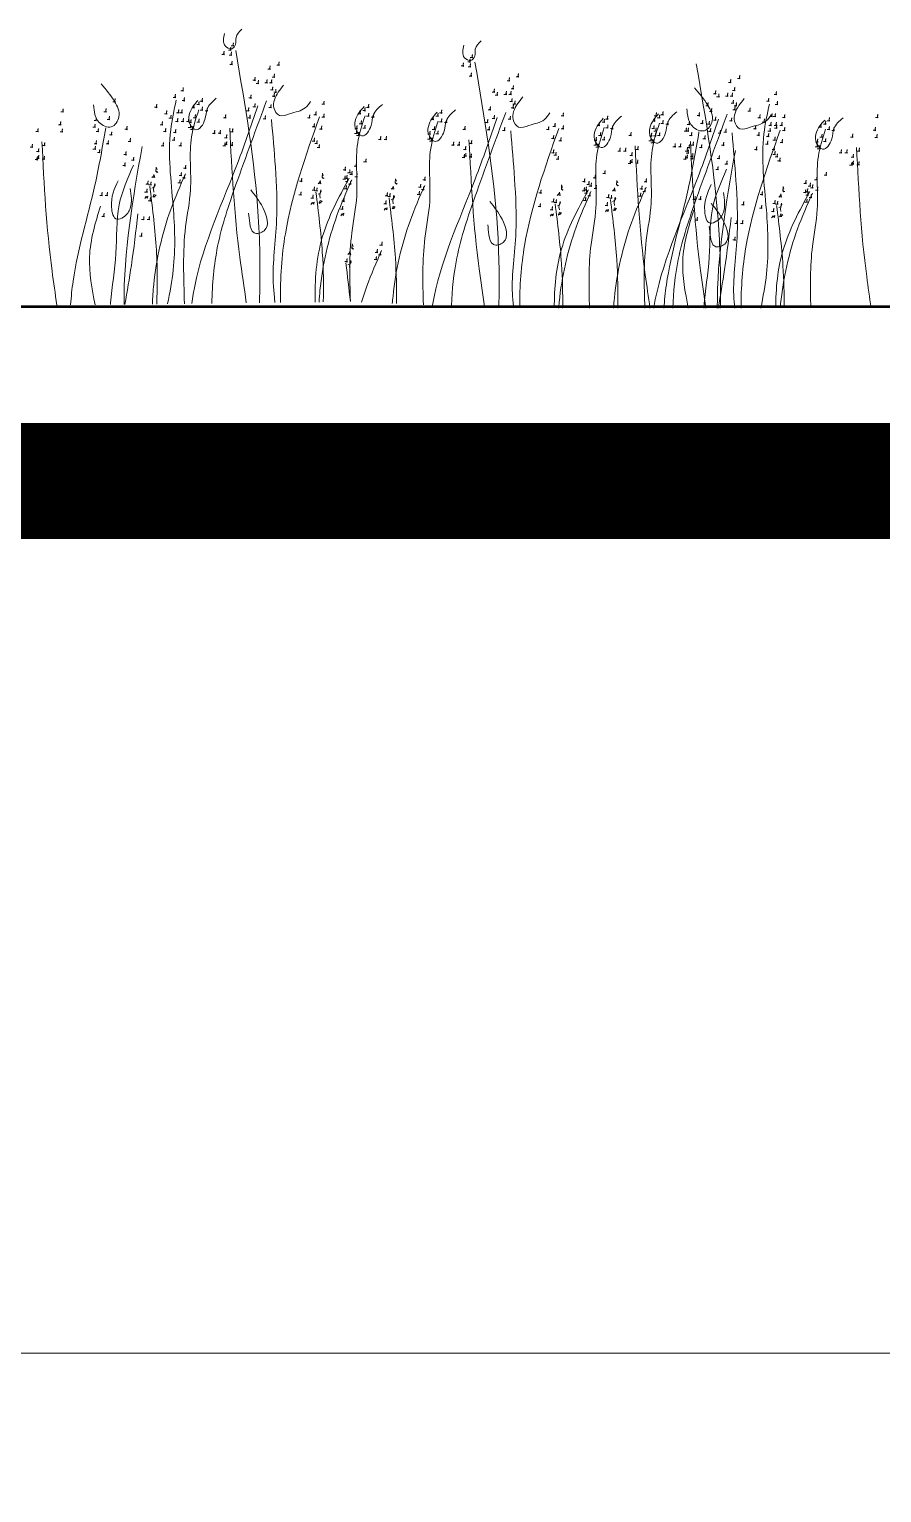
# Model space of a CAD drawing. Header units: metres. Extents: x 0 to 4415, y 1197 to 2590.
# Drawn here: x 1847.662 to 1848.396, y 1202.068 to 1203.327 of the extents above; entities that cross this region are included whole.
import ezdxf

# ---------------------------------------------------------------- set-up
doc = ezdxf.new("R2010")
doc.units = ezdxf.units.M
doc.linetypes.add('CACHE2', pattern=[4.7625, 3.175, -1.5875])
doc.layers.add('A_VEGETATION', color=7, linetype='Continuous', lineweight=9, true_color=0x009900)
for name, color, linetype, lineweight in [('caché', 20, 'CACHE2', 13), ('mur', 7, 'Continuous', 50), ('vue', 7, 'Continuous', 5)]:
    doc.layers.add(name, color=color, linetype=linetype, lineweight=lineweight)

# ---------------------------------------------------------------- blocks, each defined once
blk = doc.blocks.new('Arbustes 1_coupes')
at = {"flags": 128}
for points in [[(24.102, 5.509), (24.109, 5.448), (24.058, 5.456), (24.102, 5.465), (24.109, 5.526)], [(24.156, 5.606), (24.163, 5.545), (24.112, 5.553), (24.156, 5.562), (24.163, 5.623)], [(2.486, 5.216), (2.493, 5.155), (2.441, 5.164), (2.486, 5.172), (2.493, 5.233)], [(2.636, 5.304), (2.643, 5.243), (2.591, 5.252), (2.636, 5.261), (2.643, 5.322)], [(2.645, 5.198), (2.652, 5.138), (2.6, 5.146), (2.645, 5.155), (2.652, 5.216)], [(2.689, 5.401), (2.696, 5.34), (2.645, 5.349), (2.689, 5.358), (2.696, 5.419)], [(23.952, 5.42), (23.959, 5.359), (23.908, 5.368), (23.952, 5.377), (23.959, 5.438)], [(24.112, 5.403), (24.119, 5.342), (24.067, 5.351), (24.112, 5.359), (24.119, 5.42)], [(24.128, 5.2), (24.135, 5.139), (24.084, 5.148), (24.128, 5.156), (24.135, 5.217)], [(25.16, 5.182), (25.167, 5.122), (25.115, 5.13), (25.16, 5.139), (25.167, 5.2)], [(2.661, 4.996), (2.668, 4.935), (2.617, 4.943), (2.661, 4.952), (2.668, 5.013)], [(3.498, 4.89), (3.505, 4.829), (3.454, 4.838), (3.498, 4.846), (3.505, 4.907)], [(3.693, 4.978), (3.7, 4.917), (3.648, 4.926), (3.693, 4.935), (3.7, 4.996)], [(8.357, 4.84), (8.364, 4.78), (8.313, 4.788), (8.357, 4.797), (8.364, 4.858)], [(8.552, 4.929), (8.559, 4.868), (8.507, 4.877), (8.552, 4.885), (8.559, 4.946)], [(24.632, 4.848), (24.639, 4.787), (24.588, 4.796), (24.632, 4.804), (24.639, 4.865)], [(24.965, 5.094), (24.972, 5.033), (24.92, 5.042), (24.965, 5.051), (24.972, 5.111)], [(25.054, 4.919), (25.061, 4.858), (25.009, 4.867), (25.054, 4.875), (25.061, 4.936)], [(3.165, 4.643), (3.172, 4.583), (3.121, 4.591), (3.165, 4.6), (3.172, 4.661)], [(3.236, 4.574), (3.243, 4.513), (3.191, 4.522), (3.236, 4.53), (3.243, 4.591)], [(3.428, 4.591), (3.435, 4.53), (3.383, 4.539), (3.428, 4.548), (3.435, 4.609)], [(3.533, 4.591), (3.54, 4.53), (3.489, 4.539), (3.533, 4.548), (3.54, 4.609)], [(3.587, 4.714), (3.594, 4.654), (3.543, 4.662), (3.587, 4.671), (3.594, 4.732)], [(8.025, 4.594), (8.032, 4.533), (7.98, 4.542), (8.025, 4.551), (8.032, 4.612)], [(8.095, 4.525), (8.102, 4.464), (8.05, 4.472), (8.095, 4.481), (8.102, 4.542)], [(8.287, 4.542), (8.294, 4.481), (8.243, 4.49), (8.287, 4.498), (8.294, 4.559)], [(8.393, 4.542), (8.4, 4.481), (8.348, 4.49), (8.393, 4.498), (8.4, 4.559)], [(8.446, 4.665), (8.453, 4.604), (8.402, 4.613), (8.446, 4.622), (8.453, 4.683)], [(9.358, 4.572), (9.365, 4.512), (9.314, 4.52), (9.358, 4.529), (9.365, 4.59)], [(22.886, 4.48), (22.893, 4.419), (22.841, 4.427), (22.886, 4.436), (22.893, 4.497)], [(23.055, 4.625), (23.062, 4.564), (23.01, 4.572), (23.055, 4.581), (23.062, 4.642)], [(24.702, 4.778), (24.709, 4.717), (24.658, 4.726), (24.702, 4.735), (24.709, 4.796)], [(24.895, 4.796), (24.902, 4.735), (24.85, 4.743), (24.895, 4.752), (24.902, 4.813)], [(25, 4.796), (25.007, 4.735), (24.956, 4.743), (25, 4.752), (25.007, 4.813)], [(25.019, 4.638), (25.026, 4.577), (24.974, 4.585), (25.019, 4.594), (25.026, 4.655)], [(25.054, 4.497), (25.061, 4.436), (25.009, 4.445), (25.054, 4.454), (25.061, 4.514)], [(25.089, 4.584), (25.096, 4.523), (25.045, 4.532), (25.089, 4.541), (25.096, 4.601)], [(2.01, 4.187), (2.017, 4.126), (1.965, 4.135), (2.01, 4.143), (2.017, 4.204)], [(3.076, 4.256), (3.083, 4.196), (3.032, 4.204), (3.076, 4.213), (3.083, 4.274)], [(3.552, 4.433), (3.559, 4.372), (3.508, 4.381), (3.552, 4.39), (3.559, 4.451)], [(3.587, 4.293), (3.594, 4.232), (3.543, 4.241), (3.587, 4.249), (3.594, 4.31)], [(3.622, 4.38), (3.629, 4.319), (3.578, 4.327), (3.622, 4.336), (3.629, 4.397)], [(7.86, 4.332), (7.867, 4.271), (7.816, 4.28), (7.86, 4.288), (7.867, 4.349)], [(7.935, 4.207), (7.942, 4.146), (7.891, 4.155), (7.935, 4.164), (7.942, 4.225)], [(8.411, 4.384), (8.418, 4.323), (8.367, 4.332), (8.411, 4.341), (8.418, 4.401)], [(8.446, 4.243), (8.453, 4.183), (8.402, 4.191), (8.446, 4.2), (8.453, 4.261)], [(8.482, 4.33), (8.489, 4.27), (8.437, 4.278), (8.482, 4.287), (8.489, 4.348)], [(8.777, 4.21), (8.784, 4.149), (8.732, 4.158), (8.777, 4.167), (8.784, 4.228)], [(9.19, 4.427), (9.197, 4.367), (9.145, 4.375), (9.19, 4.384), (9.197, 4.445)], [(9.382, 4.355), (9.389, 4.294), (9.337, 4.303), (9.382, 4.312), (9.389, 4.372)], [(20.42, 4.167), (20.427, 4.106), (20.375, 4.114), (20.42, 4.123), (20.427, 4.184)], [(21.362, 4.167), (21.369, 4.106), (21.318, 4.114), (21.362, 4.123), (21.369, 4.184)], [(21.557, 4.384), (21.564, 4.323), (21.512, 4.332), (21.557, 4.341), (21.564, 4.401)], [(22.473, 4.262), (22.48, 4.201), (22.429, 4.21), (22.473, 4.219), (22.48, 4.28)], [(23.078, 4.407), (23.085, 4.346), (23.033, 4.355), (23.078, 4.364), (23.085, 4.425)], [(23.294, 4.251), (23.301, 4.19), (23.249, 4.199), (23.294, 4.207), (23.301, 4.268)], [(23.399, 4.32), (23.406, 4.259), (23.355, 4.268), (23.399, 4.277), (23.406, 4.338)], [(23.476, 4.391), (23.484, 4.33), (23.432, 4.339), (23.476, 4.348), (23.484, 4.409)], [(23.476, 4.197), (23.484, 4.136), (23.432, 4.145), (23.476, 4.154), (23.484, 4.214)], [(23.584, 4.18), (23.591, 4.119), (23.54, 4.128), (23.584, 4.136), (23.591, 4.197)], [(24.489, 4.18), (24.496, 4.119), (24.445, 4.128), (24.489, 4.136), (24.496, 4.197)], [(24.543, 4.461), (24.55, 4.4), (24.498, 4.409), (24.543, 4.417), (24.55, 4.478)], [(24.632, 4.268), (24.639, 4.207), (24.588, 4.216), (24.632, 4.225), (24.639, 4.285)], [(24.984, 4.251), (24.991, 4.19), (24.939, 4.199), (24.984, 4.207), (24.991, 4.268)], [(26.146, 4.32), (26.153, 4.259), (26.102, 4.268), (26.146, 4.277), (26.153, 4.338)], [(27.046, 4.178), (27.053, 4.117), (27.002, 4.126), (27.046, 4.135), (27.053, 4.196)], [(27.124, 4.249), (27.131, 4.188), (27.079, 4.197), (27.124, 4.206), (27.131, 4.267)], [(1.827, 4.046), (1.834, 3.985), (1.782, 3.994), (1.827, 4.003), (1.834, 4.064)], [(1.932, 4.116), (1.939, 4.055), (1.888, 4.064), (1.932, 4.072), (1.939, 4.133)], [(2.01, 3.993), (2.017, 3.932), (1.965, 3.941), (2.01, 3.949), (2.017, 4.01)], [(2.118, 3.975), (2.125, 3.914), (2.073, 3.923), (2.118, 3.932), (2.125, 3.993)], [(3.022, 3.975), (3.029, 3.914), (2.978, 3.923), (3.022, 3.932), (3.029, 3.993)], [(3.165, 4.064), (3.172, 4.003), (3.121, 4.012), (3.165, 4.02), (3.172, 4.081)], [(3.517, 4.046), (3.524, 3.985), (3.472, 3.994), (3.517, 4.003), (3.524, 4.064)], [(4.501, 3.887), (4.508, 3.826), (4.457, 3.835), (4.501, 3.843), (4.508, 3.904)], [(4.68, 4.116), (4.687, 4.055), (4.635, 4.064), (4.68, 4.072), (4.687, 4.133)], [(5.474, 3.904), (5.481, 3.843), (5.43, 3.852), (5.474, 3.861), (5.481, 3.922)], [(5.58, 3.974), (5.587, 3.913), (5.535, 3.922), (5.58, 3.93), (5.587, 3.991)], [(5.657, 4.045), (5.664, 3.984), (5.612, 3.993), (5.657, 4.001), (5.664, 4.062)], [(5.657, 3.851), (5.664, 3.79), (5.612, 3.799), (5.657, 3.807), (5.664, 3.868)], [(6.686, 3.997), (6.693, 3.936), (6.642, 3.945), (6.686, 3.954), (6.693, 4.014)], [(6.724, 4.114), (6.731, 4.054), (6.679, 4.062), (6.724, 4.071), (6.731, 4.132)], [(6.792, 4.067), (6.799, 4.006), (6.747, 4.014), (6.792, 4.023), (6.799, 4.084)], [(6.869, 4.138), (6.876, 4.077), (6.824, 4.085), (6.869, 4.094), (6.876, 4.155)], [(6.869, 3.943), (6.876, 3.883), (6.824, 3.891), (6.869, 3.9), (6.876, 3.961)], [(6.977, 3.926), (6.984, 3.865), (6.932, 3.874), (6.977, 3.883), (6.984, 3.943)], [(7.448, 3.92), (7.455, 3.859), (7.403, 3.868), (7.448, 3.877), (7.455, 3.938)], [(7.666, 4.114), (7.673, 4.054), (7.621, 4.062), (7.666, 4.071), (7.673, 4.132)], [(7.739, 3.945), (7.746, 3.884), (7.694, 3.893), (7.739, 3.901), (7.746, 3.962)], [(7.882, 3.926), (7.889, 3.865), (7.837, 3.874), (7.882, 3.883), (7.889, 3.943)], [(8.025, 4.014), (8.032, 3.954), (7.98, 3.962), (8.025, 3.971), (8.032, 4.032)], [(8.376, 3.997), (8.383, 3.936), (8.332, 3.945), (8.376, 3.954), (8.383, 4.014)], [(8.995, 4.065), (9.002, 4.004), (8.95, 4.013), (8.995, 4.022), (9.002, 4.083)], [(9.091, 3.97), (9.098, 3.909), (9.047, 3.917), (9.091, 3.926), (9.098, 3.987)], [(9.236, 3.897), (9.243, 3.836), (9.192, 3.845), (9.236, 3.854), (9.243, 3.914)], [(9.262, 4.09), (9.269, 4.029), (9.218, 4.038), (9.262, 4.046), (9.269, 4.107)], [(9.335, 4.09), (9.342, 4.029), (9.29, 4.038), (9.335, 4.046), (9.342, 4.107)], [(9.358, 3.897), (9.365, 3.836), (9.314, 3.845), (9.358, 3.854), (9.365, 3.914)], [(9.361, 3.838), (9.368, 3.777), (9.316, 3.786), (9.361, 3.794), (9.368, 3.855)], [(9.478, 3.897), (9.485, 3.836), (9.433, 3.845), (9.478, 3.854), (9.485, 3.914)], [(9.539, 4.067), (9.546, 4.006), (9.494, 4.014), (9.539, 4.023), (9.546, 4.084)], [(10.333, 3.855), (10.34, 3.794), (10.289, 3.803), (10.333, 3.812), (10.34, 3.872)], [(10.439, 3.925), (10.446, 3.864), (10.394, 3.872), (10.439, 3.881), (10.446, 3.942)], [(10.516, 3.996), (10.523, 3.935), (10.472, 3.943), (10.516, 3.952), (10.523, 4.013)], [(11.583, 4.065), (11.59, 4.004), (11.538, 4.013), (11.583, 4.022), (11.59, 4.083)], [(20.366, 3.886), (20.373, 3.825), (20.321, 3.833), (20.366, 3.842), (20.373, 3.903)], [(21.144, 3.972), (21.151, 3.912), (21.1, 3.92), (21.144, 3.929), (21.151, 3.99)], [(21.435, 3.997), (21.442, 3.936), (21.39, 3.945), (21.435, 3.954), (21.442, 4.014)], [(22.595, 3.877), (22.602, 3.816), (22.551, 3.825), (22.595, 3.833), (22.602, 3.894)], [(22.691, 4.117), (22.698, 4.057), (22.647, 4.065), (22.691, 4.074), (22.698, 4.135)], [(22.787, 4.022), (22.794, 3.961), (22.743, 3.97), (22.787, 3.978), (22.794, 4.039)], [(22.933, 3.949), (22.94, 3.888), (22.888, 3.897), (22.933, 3.906), (22.94, 3.967)], [(22.958, 4.142), (22.965, 4.081), (22.914, 4.09), (22.958, 4.099), (22.965, 4.159)], [(23.031, 4.142), (23.038, 4.081), (22.987, 4.09), (23.031, 4.099), (23.038, 4.159)], [(23.055, 3.949), (23.062, 3.888), (23.01, 3.897), (23.055, 3.906), (23.062, 3.967)], [(23.174, 3.949), (23.181, 3.888), (23.13, 3.897), (23.174, 3.906), (23.181, 3.967)], [(23.223, 3.925), (23.23, 3.864), (23.179, 3.872), (23.223, 3.881), (23.23, 3.942)], [(23.319, 4.03), (23.326, 3.97), (23.275, 3.978), (23.319, 3.987), (23.326, 4.048)], [(23.399, 3.933), (23.406, 3.872), (23.355, 3.881), (23.399, 3.89), (23.406, 3.951)], [(23.987, 4.03), (23.995, 3.97), (23.943, 3.978), (23.987, 3.987), (23.995, 4.048)], [(24.524, 4.022), (24.531, 3.961), (24.48, 3.97), (24.524, 3.978), (24.531, 4.039)], [(24.859, 4.004), (24.867, 3.943), (24.815, 3.952), (24.859, 3.961), (24.867, 4.022)], [(25.828, 4.022), (25.835, 3.961), (25.783, 3.97), (25.828, 3.978), (25.835, 4.039)], [(25.968, 4.091), (25.975, 4.03), (25.924, 4.039), (25.968, 4.048), (25.975, 4.109)], [(26.146, 4.039), (26.153, 3.978), (26.102, 3.987), (26.146, 3.996), (26.153, 4.057)], [(26.941, 4.109), (26.948, 4.048), (26.896, 4.057), (26.941, 4.065), (26.948, 4.126)], [(26.967, 3.888), (26.974, 3.828), (26.922, 3.836), (26.967, 3.845), (26.974, 3.906)], [(27.124, 4.055), (27.131, 3.994), (27.079, 4.003), (27.124, 4.012), (27.131, 4.072)], [(27.232, 4.038), (27.239, 3.977), (27.187, 3.985), (27.232, 3.994), (27.239, 4.055)], [(1.747, 3.615), (1.754, 3.554), (1.703, 3.562), (1.747, 3.571), (1.754, 3.632)], [(1.757, 3.72), (1.764, 3.659), (1.712, 3.668), (1.757, 3.677), (1.764, 3.738)], [(1.792, 3.571), (1.799, 3.51), (1.747, 3.519), (1.792, 3.528), (1.799, 3.588)], [(1.853, 3.826), (1.86, 3.765), (1.808, 3.774), (1.853, 3.783), (1.86, 3.843)], [(1.932, 3.729), (1.939, 3.668), (1.888, 3.677), (1.932, 3.686), (1.939, 3.746)], [(2.521, 3.826), (2.528, 3.765), (2.476, 3.774), (2.521, 3.783), (2.528, 3.843)], [(2.671, 3.517), (2.678, 3.457), (2.626, 3.465), (2.671, 3.474), (2.678, 3.535)], [(3.057, 3.817), (3.065, 3.757), (3.013, 3.765), (3.057, 3.774), (3.065, 3.835)], [(3.393, 3.8), (3.4, 3.739), (3.348, 3.748), (3.393, 3.757), (3.4, 3.817)], [(4.361, 3.817), (4.368, 3.757), (4.316, 3.765), (4.361, 3.774), (4.368, 3.835)], [(4.466, 3.623), (4.473, 3.562), (4.422, 3.571), (4.466, 3.58), (4.473, 3.641)], [(4.626, 3.571), (4.633, 3.51), (4.581, 3.519), (4.626, 3.528), (4.633, 3.588)], [(4.68, 3.835), (4.687, 3.774), (4.635, 3.783), (4.68, 3.791), (4.687, 3.852)], [(5.404, 3.578), (5.411, 3.517), (5.359, 3.526), (5.404, 3.535), (5.411, 3.596)], [(5.5, 3.684), (5.507, 3.623), (5.455, 3.632), (5.5, 3.641), (5.507, 3.701)], [(5.58, 3.587), (5.587, 3.526), (5.535, 3.535), (5.58, 3.544), (5.587, 3.604)], [(5.765, 3.833), (5.772, 3.772), (5.72, 3.781), (5.765, 3.79), (5.772, 3.851)], [(6.168, 3.684), (6.175, 3.623), (6.123, 3.632), (6.168, 3.641), (6.175, 3.701)], [(6.606, 3.565), (6.613, 3.504), (6.562, 3.513), (6.606, 3.522), (6.613, 3.583)], [(6.616, 3.671), (6.623, 3.61), (6.571, 3.619), (6.616, 3.628), (6.623, 3.688)], [(6.651, 3.522), (6.658, 3.461), (6.606, 3.47), (6.651, 3.478), (6.658, 3.539)], [(6.67, 3.833), (6.677, 3.772), (6.625, 3.781), (6.67, 3.79), (6.677, 3.851)], [(6.705, 3.675), (6.712, 3.615), (6.66, 3.623), (6.705, 3.632), (6.712, 3.693)], [(6.712, 3.777), (6.719, 3.716), (6.667, 3.725), (6.712, 3.733), (6.719, 3.794)], [(6.792, 3.68), (6.799, 3.619), (6.747, 3.628), (6.792, 3.636), (6.799, 3.697)], [(7.38, 3.777), (7.387, 3.716), (7.335, 3.725), (7.38, 3.733), (7.387, 3.794)], [(7.424, 3.775), (7.431, 3.715), (7.38, 3.723), (7.424, 3.732), (7.431, 3.793)], [(7.497, 3.68), (7.504, 3.619), (7.453, 3.628), (7.497, 3.636), (7.504, 3.697)], [(7.788, 3.607), (7.795, 3.546), (7.743, 3.555), (7.788, 3.564), (7.795, 3.625)], [(7.917, 3.768), (7.924, 3.707), (7.872, 3.716), (7.917, 3.725), (7.924, 3.786)], [(8.125, 3.728), (8.132, 3.667), (8.081, 3.675), (8.125, 3.684), (8.132, 3.745)], [(8.252, 3.751), (8.259, 3.69), (8.207, 3.699), (8.252, 3.707), (8.259, 3.768)], [(8.899, 3.825), (8.906, 3.764), (8.854, 3.772), (8.899, 3.781), (8.906, 3.842)], [(8.972, 3.68), (8.979, 3.619), (8.927, 3.628), (8.972, 3.636), (8.979, 3.697)], [(9.19, 3.655), (9.197, 3.594), (9.145, 3.603), (9.19, 3.612), (9.197, 3.672)], [(9.22, 3.768), (9.227, 3.707), (9.175, 3.716), (9.22, 3.725), (9.227, 3.786)], [(9.325, 3.574), (9.332, 3.513), (9.281, 3.522), (9.325, 3.53), (9.332, 3.591)], [(9.485, 3.522), (9.492, 3.461), (9.44, 3.47), (9.485, 3.478), (9.492, 3.539)], [(9.539, 3.786), (9.546, 3.725), (9.494, 3.733), (9.539, 3.742), (9.546, 3.803)], [(10.263, 3.529), (10.27, 3.468), (10.219, 3.477), (10.263, 3.486), (10.27, 3.546)], [(10.359, 3.635), (10.366, 3.574), (10.315, 3.583), (10.359, 3.591), (10.366, 3.652)], [(10.439, 3.538), (10.446, 3.477), (10.394, 3.486), (10.439, 3.494), (10.446, 3.555)], [(10.516, 3.801), (10.523, 3.741), (10.472, 3.749), (10.516, 3.758), (10.523, 3.819)], [(10.624, 3.784), (10.631, 3.723), (10.58, 3.732), (10.624, 3.741), (10.631, 3.801)], [(11.027, 3.635), (11.034, 3.574), (10.983, 3.583), (11.027, 3.591), (11.034, 3.652)], [(11.529, 3.784), (11.536, 3.723), (11.484, 3.732), (11.529, 3.741), (11.536, 3.801)], [(11.564, 3.626), (11.571, 3.565), (11.519, 3.574), (11.564, 3.583), (11.571, 3.644)], [(19.864, 3.736), (19.871, 3.675), (19.82, 3.684), (19.864, 3.693), (19.871, 3.754)], [(20.401, 3.728), (20.408, 3.667), (20.357, 3.675), (20.401, 3.684), (20.408, 3.745)], [(21.121, 3.828), (21.128, 3.767), (21.076, 3.775), (21.121, 3.784), (21.128, 3.845)], [(21.193, 3.732), (21.2, 3.671), (21.149, 3.68), (21.193, 3.688), (21.2, 3.749)], [(21.484, 3.659), (21.491, 3.599), (21.44, 3.607), (21.484, 3.616), (21.491, 3.677)], [(21.822, 3.78), (21.829, 3.719), (21.777, 3.728), (21.822, 3.736), (21.829, 3.797)], [(22.668, 3.732), (22.675, 3.671), (22.623, 3.68), (22.668, 3.688), (22.675, 3.749)], [(22.86, 3.538), (22.867, 3.477), (22.815, 3.486), (22.86, 3.494), (22.867, 3.555)], [(22.886, 3.707), (22.893, 3.646), (22.841, 3.655), (22.886, 3.664), (22.893, 3.725)], [(23.214, 3.819), (23.221, 3.758), (23.169, 3.767), (23.214, 3.775), (23.221, 3.836)], [(23.258, 3.775), (23.266, 3.715), (23.214, 3.723), (23.258, 3.732), (23.266, 3.793)], [(23.741, 3.687), (23.748, 3.626), (23.697, 3.635), (23.741, 3.644), (23.748, 3.704)], [(23.866, 3.687), (23.873, 3.626), (23.821, 3.635), (23.866, 3.644), (23.873, 3.704)], [(24.006, 3.59), (24.013, 3.529), (23.962, 3.538), (24.006, 3.546), (24.013, 3.607)], [(24.138, 3.722), (24.145, 3.661), (24.093, 3.67), (24.138, 3.678), (24.145, 3.739)], [(25.933, 3.828), (25.94, 3.767), (25.889, 3.775), (25.933, 3.784), (25.94, 3.845)], [(26.092, 3.775), (26.099, 3.715), (26.048, 3.723), (26.092, 3.732), (26.099, 3.793)], [(26.861, 3.677), (26.868, 3.616), (26.817, 3.625), (26.861, 3.633), (26.868, 3.694)], [(26.871, 3.783), (26.878, 3.722), (26.826, 3.73), (26.871, 3.739), (26.878, 3.8)], [(26.906, 3.633), (26.913, 3.572), (26.861, 3.581), (26.906, 3.59), (26.913, 3.651)], [(27.046, 3.791), (27.053, 3.73), (27.002, 3.739), (27.046, 3.748), (27.053, 3.809)], [(27.389, 3.545), (27.396, 3.484), (27.344, 3.493), (27.389, 3.501), (27.396, 3.562)], [(27.513, 3.545), (27.52, 3.484), (27.468, 3.493), (27.513, 3.501), (27.52, 3.562)], [(2.275, 3.483), (2.282, 3.422), (2.23, 3.43), (2.275, 3.439), (2.282, 3.5)], [(2.399, 3.483), (2.406, 3.422), (2.354, 3.43), (2.399, 3.439), (2.406, 3.5)], [(2.504, 3.21), (2.511, 3.149), (2.46, 3.158), (2.504, 3.167), (2.511, 3.228)], [(2.539, 3.386), (2.546, 3.325), (2.495, 3.333), (2.539, 3.342), (2.546, 3.403)], [(2.539, 3.236), (2.546, 3.175), (2.495, 3.184), (2.539, 3.193), (2.546, 3.254)], [(2.661, 3.219), (2.668, 3.158), (2.617, 3.167), (2.661, 3.175), (2.668, 3.236)], [(4.466, 3.307), (4.473, 3.246), (4.422, 3.255), (4.466, 3.264), (4.473, 3.325)], [(4.52, 3.254), (4.527, 3.193), (4.476, 3.202), (4.52, 3.21), (4.527, 3.271)], [(5.394, 3.473), (5.402, 3.412), (5.35, 3.42), (5.394, 3.429), (5.402, 3.49)], [(5.439, 3.429), (5.446, 3.368), (5.394, 3.377), (5.439, 3.386), (5.446, 3.446)], [(5.922, 3.341), (5.929, 3.28), (5.877, 3.288), (5.922, 3.297), (5.929, 3.358)], [(6.046, 3.341), (6.053, 3.28), (6.002, 3.288), (6.046, 3.297), (6.053, 3.358)], [(6.187, 3.244), (6.194, 3.183), (6.142, 3.191), (6.187, 3.2), (6.194, 3.261)], [(6.318, 3.375), (6.325, 3.315), (6.274, 3.323), (6.318, 3.332), (6.325, 3.393)], [(7.134, 3.433), (7.141, 3.373), (7.089, 3.381), (7.134, 3.39), (7.141, 3.451)], [(7.258, 3.433), (7.265, 3.373), (7.213, 3.381), (7.258, 3.39), (7.265, 3.451)], [(7.399, 3.336), (7.406, 3.275), (7.354, 3.284), (7.399, 3.293), (7.406, 3.354)], [(7.424, 3.293), (7.431, 3.232), (7.38, 3.241), (7.424, 3.249), (7.431, 3.31)], [(7.448, 3.413), (7.455, 3.352), (7.403, 3.361), (7.448, 3.37), (7.455, 3.43)], [(7.521, 3.22), (7.528, 3.159), (7.476, 3.168), (7.521, 3.177), (7.528, 3.238)], [(7.53, 3.468), (7.537, 3.407), (7.485, 3.416), (7.53, 3.425), (7.537, 3.486)], [(7.715, 3.413), (7.722, 3.352), (7.671, 3.361), (7.715, 3.37), (7.722, 3.43)], [(8.198, 3.462), (8.205, 3.401), (8.153, 3.41), (8.198, 3.419), (8.205, 3.48)], [(8.922, 3.365), (8.929, 3.304), (8.878, 3.313), (8.922, 3.322), (8.929, 3.383)], [(9.164, 3.486), (9.171, 3.425), (9.119, 3.433), (9.164, 3.442), (9.171, 3.503)], [(9.309, 3.365), (9.316, 3.304), (9.265, 3.313), (9.309, 3.322), (9.316, 3.383)], [(9.325, 3.258), (9.332, 3.197), (9.281, 3.206), (9.325, 3.215), (9.332, 3.275)], [(9.379, 3.204), (9.386, 3.144), (9.335, 3.152), (9.379, 3.161), (9.386, 3.222)], [(10.254, 3.423), (10.261, 3.362), (10.209, 3.371), (10.254, 3.38), (10.261, 3.441)], [(10.298, 3.38), (10.305, 3.319), (10.254, 3.328), (10.298, 3.336), (10.305, 3.397)], [(10.781, 3.291), (10.788, 3.23), (10.737, 3.239), (10.781, 3.248), (10.788, 3.309)], [(10.905, 3.291), (10.912, 3.23), (10.861, 3.239), (10.905, 3.248), (10.912, 3.309)], [(11.046, 3.194), (11.053, 3.133), (11.001, 3.142), (11.046, 3.151), (11.053, 3.212)], [(11.177, 3.326), (11.184, 3.265), (11.133, 3.274), (11.177, 3.283), (11.184, 3.344)], [(19.742, 3.393), (19.749, 3.332), (19.698, 3.341), (19.742, 3.349), (19.749, 3.41)], [(19.883, 3.296), (19.89, 3.235), (19.839, 3.244), (19.883, 3.252), (19.89, 3.313)], [(20.014, 3.428), (20.021, 3.367), (19.97, 3.375), (20.014, 3.384), (20.021, 3.445)], [(21.121, 3.345), (21.128, 3.284), (21.076, 3.293), (21.121, 3.302), (21.128, 3.362)], [(21.144, 3.465), (21.151, 3.404), (21.1, 3.413), (21.144, 3.422), (21.151, 3.483)], [(21.217, 3.273), (21.224, 3.212), (21.172, 3.22), (21.217, 3.229), (21.224, 3.29)], [(21.411, 3.465), (21.418, 3.404), (21.367, 3.413), (21.411, 3.422), (21.418, 3.483)], [(21.798, 3.225), (21.805, 3.164), (21.754, 3.173), (21.798, 3.181), (21.805, 3.242)], [(21.894, 3.515), (21.901, 3.454), (21.85, 3.462), (21.894, 3.471), (21.901, 3.532)], [(22.619, 3.417), (22.626, 3.357), (22.574, 3.365), (22.619, 3.374), (22.626, 3.435)], [(23.005, 3.417), (23.012, 3.357), (22.961, 3.365), (23.005, 3.374), (23.012, 3.435)], [(23.971, 3.415), (23.978, 3.354), (23.927, 3.362), (23.971, 3.371), (23.978, 3.432)], [(24.006, 3.441), (24.013, 3.38), (23.962, 3.388), (24.006, 3.397), (24.013, 3.458)], [(24.128, 3.423), (24.135, 3.362), (24.084, 3.371), (24.128, 3.38), (24.135, 3.441)], [(25.933, 3.512), (25.94, 3.451), (25.889, 3.459), (25.933, 3.468), (25.94, 3.529)], [(25.987, 3.458), (25.994, 3.397), (25.942, 3.406), (25.987, 3.415), (25.994, 3.475)], [(26.039, 3.37), (26.046, 3.309), (25.994, 3.317), (26.039, 3.326), (26.046, 3.387)], [(4.572, 3.165), (4.579, 3.104), (4.527, 3.113), (4.572, 3.122), (4.579, 3.183)], [(6.152, 3.068), (6.159, 3.007), (6.107, 3.016), (6.152, 3.025), (6.159, 3.086)], [(6.187, 3.094), (6.194, 3.033), (6.142, 3.042), (6.187, 3.051), (6.194, 3.112)], [(6.309, 3.077), (6.316, 3.016), (6.264, 3.025), (6.309, 3.033), (6.316, 3.094)], [(7.363, 3.161), (7.371, 3.1), (7.319, 3.109), (7.363, 3.117), (7.371, 3.178)], [(7.399, 3.187), (7.406, 3.126), (7.354, 3.135), (7.399, 3.144), (7.406, 3.204)], [(7.521, 3.17), (7.528, 3.109), (7.476, 3.117), (7.521, 3.126), (7.528, 3.187)], [(8.076, 2.931), (8.083, 2.87), (8.032, 2.878), (8.076, 2.887), (8.083, 2.948)], [(8.102, 3.173), (8.109, 3.112), (8.057, 3.12), (8.102, 3.129), (8.109, 3.19)], [(8.271, 3.051), (8.278, 2.99), (8.226, 2.999), (8.271, 3.007), (8.278, 3.068)], [(9.431, 3.116), (9.438, 3.055), (9.386, 3.064), (9.431, 3.073), (9.438, 3.133)], [(11.011, 3.019), (11.018, 2.958), (10.966, 2.967), (11.011, 2.975), (11.018, 3.036)], [(11.046, 3.045), (11.053, 2.984), (11.001, 2.993), (11.046, 3.002), (11.053, 3.062)], [(11.168, 3.028), (11.175, 2.967), (11.123, 2.975), (11.168, 2.984), (11.175, 3.045)], [(19.848, 3.12), (19.855, 3.059), (19.803, 3.068), (19.848, 3.077), (19.855, 3.138)], [(19.883, 3.146), (19.89, 3.086), (19.839, 3.094), (19.883, 3.103), (19.89, 3.164)], [(20.005, 3.129), (20.012, 3.068), (19.96, 3.077), (20.005, 3.086), (20.012, 3.146)], [(21.772, 2.983), (21.779, 2.922), (21.728, 2.931), (21.772, 2.939), (21.779, 3)], [(21.967, 3.103), (21.974, 3.042), (21.922, 3.051), (21.967, 3.059), (21.974, 3.12)], [(22.457, 2.816), (22.483, 2.781), (22.499, 2.79), (22.457, 2.799), (22.464, 2.896), (22.483, 2.842)], [(23.108, 2.922), (23.115, 2.861), (23.064, 2.87), (23.108, 2.878), (23.115, 2.939)], [(26.613, 2.877), (26.62, 2.816), (26.568, 2.825), (26.613, 2.833), (26.62, 2.894)], [(26.85, 2.957), (26.857, 2.896), (26.805, 2.904), (26.85, 2.913), (26.857, 2.974)], [(27.061, 3.054), (27.068, 2.993), (27.016, 3.002), (27.061, 3.01), (27.068, 3.071)], [(0.99, 2.612), (1.016, 2.577), (1.032, 2.586), (0.99, 2.594), (0.997, 2.691), (1.016, 2.638)], [(1.543, 2.558), (1.55, 2.497), (1.499, 2.506), (1.543, 2.515), (1.55, 2.575)], [(1.642, 2.718), (1.649, 2.657), (1.597, 2.665), (1.642, 2.674), (1.649, 2.735)], [(5.146, 2.673), (5.153, 2.612), (5.101, 2.62), (5.146, 2.629), (5.153, 2.69)], [(5.242, 2.612), (5.249, 2.551), (5.198, 2.56), (5.242, 2.568), (5.249, 2.629)], [(5.289, 2.575), (5.296, 2.515), (5.244, 2.523), (5.289, 2.532), (5.296, 2.593)], [(5.383, 2.752), (5.39, 2.691), (5.338, 2.7), (5.383, 2.709), (5.39, 2.77)], [(5.594, 2.849), (5.601, 2.789), (5.549, 2.797), (5.594, 2.806), (5.601, 2.867)], [(5.849, 2.562), (5.875, 2.528), (5.891, 2.536), (5.849, 2.545), (5.856, 2.642), (5.875, 2.589)], [(6.501, 2.668), (6.508, 2.607), (6.456, 2.616), (6.501, 2.625), (6.508, 2.686)], [(10.005, 2.623), (10.012, 2.562), (9.961, 2.571), (10.005, 2.58), (10.012, 2.641)], [(10.101, 2.562), (10.108, 2.502), (10.057, 2.51), (10.101, 2.519), (10.108, 2.58)], [(10.242, 2.703), (10.249, 2.642), (10.197, 2.651), (10.242, 2.66), (10.249, 2.72)], [(10.453, 2.8), (10.46, 2.739), (10.408, 2.748), (10.453, 2.757), (10.46, 2.817)], [(22.281, 2.578), (22.288, 2.518), (22.236, 2.526), (22.281, 2.535), (22.288, 2.596)], [(22.342, 2.561), (22.349, 2.5), (22.297, 2.509), (22.342, 2.518), (22.349, 2.578)], [(22.386, 2.675), (22.429, 2.667), (22.412, 2.736), (22.403, 2.702), (22.368, 2.667)], [(22.984, 2.604), (22.991, 2.544), (22.94, 2.552), (22.984, 2.561), (22.991, 2.622)], [(23.01, 2.762), (23.017, 2.702), (22.965, 2.71), (23.01, 2.719), (23.017, 2.78)], [(23.08, 2.71), (23.087, 2.649), (23.036, 2.658), (23.08, 2.667), (23.087, 2.728)], [(25.652, 2.631), (25.659, 2.57), (25.607, 2.578), (25.652, 2.587), (25.659, 2.648)], [(26.034, 2.533), (26.076, 2.525), (26.06, 2.594), (26.05, 2.56), (26.015, 2.525)], [(26.104, 2.674), (26.13, 2.639), (26.146, 2.648), (26.104, 2.657), (26.111, 2.754), (26.13, 2.7)], [(26.603, 2.675), (26.61, 2.615), (26.559, 2.623), (26.603, 2.632), (26.61, 2.693)], [(26.648, 2.693), (26.655, 2.632), (26.603, 2.641), (26.648, 2.649), (26.655, 2.71)], [(26.657, 2.62), (26.664, 2.56), (26.613, 2.568), (26.657, 2.577), (26.664, 2.638)], [(26.709, 2.816), (26.716, 2.755), (26.664, 2.764), (26.709, 2.773), (26.716, 2.833)], [(26.728, 2.568), (26.735, 2.507), (26.683, 2.516), (26.728, 2.525), (26.735, 2.586)], [(26.756, 2.78), (26.763, 2.719), (26.711, 2.728), (26.756, 2.736), (26.763, 2.797)], [(26.868, 2.728), (26.875, 2.667), (26.824, 2.675), (26.868, 2.684), (26.875, 2.745)], [(-0.137, 2.254), (-0.13, 2.193), (-0.181, 2.202), (-0.137, 2.21), (-0.13, 2.271)], [(0.814, 2.374), (0.821, 2.313), (0.77, 2.322), (0.814, 2.331), (0.821, 2.391)], [(0.875, 2.357), (0.882, 2.296), (0.831, 2.304), (0.875, 2.313), (0.882, 2.374)], [(0.92, 2.471), (0.962, 2.462), (0.945, 2.532), (0.936, 2.497), (0.901, 2.462)], [(0.945, 2.145), (0.936, 2.207), (0.962, 2.331), (0.971, 2.296), (0.945, 2.251), (0.901, 2.233)], [(1.517, 2.4), (1.524, 2.339), (1.473, 2.348), (1.517, 2.357), (1.524, 2.418)], [(1.614, 2.506), (1.621, 2.445), (1.569, 2.454), (1.614, 2.462), (1.621, 2.523)], [(4.185, 2.426), (4.192, 2.365), (4.14, 2.374), (4.185, 2.383), (4.192, 2.444)], [(4.462, 2.232), (4.469, 2.171), (4.417, 2.18), (4.462, 2.189), (4.469, 2.249)], [(4.567, 2.329), (4.609, 2.32), (4.593, 2.39), (4.583, 2.355), (4.548, 2.32)], [(4.637, 2.47), (4.663, 2.435), (4.68, 2.444), (4.637, 2.452), (4.644, 2.549), (4.663, 2.496)], [(5.137, 2.471), (5.144, 2.41), (5.092, 2.419), (5.137, 2.428), (5.144, 2.489)], [(5.165, 2.258), (5.172, 2.197), (5.12, 2.206), (5.165, 2.215), (5.172, 2.276)], [(5.181, 2.489), (5.188, 2.428), (5.137, 2.436), (5.181, 2.445), (5.188, 2.506)], [(5.191, 2.416), (5.198, 2.355), (5.146, 2.364), (5.191, 2.373), (5.198, 2.433)], [(5.261, 2.364), (5.268, 2.303), (5.216, 2.312), (5.261, 2.32), (5.268, 2.381)], [(5.402, 2.523), (5.409, 2.462), (5.357, 2.471), (5.402, 2.48), (5.409, 2.541)], [(5.673, 2.325), (5.68, 2.264), (5.629, 2.273), (5.673, 2.281), (5.68, 2.342)], [(5.734, 2.307), (5.741, 2.247), (5.69, 2.255), (5.734, 2.264), (5.741, 2.325)], [(5.779, 2.422), (5.821, 2.413), (5.805, 2.483), (5.795, 2.448), (5.76, 2.413)], [(5.805, 2.096), (5.795, 2.158), (5.821, 2.281), (5.83, 2.247), (5.805, 2.202), (5.76, 2.184)], [(6.377, 2.351), (6.384, 2.29), (6.332, 2.299), (6.377, 2.307), (6.384, 2.368)], [(6.402, 2.509), (6.409, 2.448), (6.358, 2.457), (6.402, 2.465), (6.409, 2.526)], [(6.473, 2.457), (6.48, 2.396), (6.428, 2.404), (6.473, 2.413), (6.48, 2.474)], [(7.57, 2.278), (7.577, 2.218), (7.525, 2.226), (7.57, 2.235), (7.577, 2.296)], [(7.689, 2.278), (7.696, 2.218), (7.645, 2.226), (7.689, 2.235), (7.696, 2.296)], [(9.044, 2.377), (9.051, 2.316), (9, 2.325), (9.044, 2.333), (9.051, 2.394)], [(9.426, 2.28), (9.468, 2.271), (9.452, 2.341), (9.443, 2.306), (9.408, 2.271)], [(9.497, 2.42), (9.522, 2.386), (9.539, 2.394), (9.497, 2.403), (9.504, 2.5), (9.522, 2.447)], [(9.996, 2.422), (10.003, 2.361), (9.951, 2.37), (9.996, 2.378), (10.003, 2.439)], [(10.04, 2.439), (10.047, 2.378), (9.996, 2.387), (10.04, 2.396), (10.047, 2.457)], [(10.05, 2.367), (10.057, 2.306), (10.005, 2.315), (10.05, 2.323), (10.057, 2.384)], [(10.12, 2.315), (10.127, 2.254), (10.076, 2.262), (10.12, 2.271), (10.127, 2.332)], [(10.148, 2.526), (10.155, 2.465), (10.104, 2.474), (10.148, 2.483), (10.155, 2.544)], [(10.261, 2.474), (10.268, 2.413), (10.216, 2.422), (10.261, 2.431), (10.268, 2.491)], [(21.266, 2.331), (21.273, 2.27), (21.222, 2.278), (21.266, 2.287), (21.273, 2.348)], [(21.386, 2.331), (21.393, 2.27), (21.341, 2.278), (21.386, 2.287), (21.393, 2.348)], [(22.253, 2.403), (22.26, 2.342), (22.208, 2.351), (22.253, 2.36), (22.26, 2.42)], [(22.227, 2.254), (22.272, 2.218), (22.281, 2.262), (22.236, 2.244), (22.211, 2.209)], [(22.412, 2.349), (22.403, 2.412), (22.429, 2.535), (22.438, 2.5), (22.412, 2.455), (22.368, 2.438)], [(22.386, 2.235), (22.457, 2.28), (22.412, 2.297), (22.394, 2.244), (22.438, 2.244)], [(25.635, 2.332), (25.642, 2.271), (25.591, 2.28), (25.635, 2.289), (25.642, 2.349)], [(25.9, 2.261), (25.907, 2.2), (25.856, 2.209), (25.9, 2.218), (25.907, 2.278)], [(25.928, 2.436), (25.935, 2.376), (25.884, 2.384), (25.928, 2.393), (25.935, 2.454)], [(25.989, 2.419), (25.996, 2.358), (25.945, 2.367), (25.989, 2.376), (25.996, 2.436)], [(26.06, 2.207), (26.05, 2.27), (26.076, 2.393), (26.085, 2.358), (26.06, 2.313), (26.015, 2.296)], [(26.632, 2.462), (26.639, 2.402), (26.587, 2.41), (26.632, 2.419), (26.639, 2.48)], [(-0.165, 2.078), (-0.158, 2.018), (-0.21, 2.026), (-0.165, 2.035), (-0.158, 2.096)], [(-0.191, 1.929), (-0.146, 1.893), (-0.137, 1.938), (-0.181, 1.919), (-0.207, 1.884)], [(0.786, 2.199), (0.793, 2.138), (0.742, 2.147), (0.786, 2.155), (0.793, 2.216)], [(0.76, 2.049), (0.805, 2.013), (0.814, 2.058), (0.77, 2.039), (0.744, 2.005)], [(0.92, 2.031), (0.99, 2.076), (0.945, 2.093), (0.927, 2.039), (0.971, 2.039)], [(4.169, 2.128), (4.176, 2.067), (4.124, 2.076), (4.169, 2.084), (4.176, 2.145)], [(4.433, 2.057), (4.44, 1.996), (4.389, 2.005), (4.433, 2.013), (4.44, 2.074)], [(4.523, 2.215), (4.53, 2.154), (4.478, 2.162), (4.523, 2.171), (4.53, 2.232)], [(4.593, 2.003), (4.583, 2.065), (4.609, 2.189), (4.619, 2.154), (4.593, 2.109), (4.548, 2.091)], [(4.567, 1.889), (4.637, 1.934), (4.593, 1.951), (4.574, 1.897), (4.619, 1.897)], [(5.645, 2.149), (5.652, 2.089), (5.601, 2.097), (5.645, 2.106), (5.652, 2.167)], [(5.62, 2), (5.664, 1.964), (5.673, 2.009), (5.629, 1.99), (5.603, 1.955)], [(5.779, 1.981), (5.849, 2.026), (5.805, 2.044), (5.786, 1.99), (5.83, 1.99)], [(8.634, 2.158), (8.641, 2.097), (8.589, 2.106), (8.634, 2.115), (8.641, 2.176)], [(9.028, 2.078), (9.035, 2.018), (8.983, 2.026), (9.028, 2.035), (9.035, 2.096)], [(9.293, 2.007), (9.3, 1.947), (9.248, 1.955), (9.293, 1.964), (9.3, 2.025)], [(9.321, 2.183), (9.328, 2.122), (9.276, 2.131), (9.321, 2.139), (9.328, 2.2)], [(9.382, 2.165), (9.389, 2.105), (9.337, 2.113), (9.382, 2.122), (9.389, 2.183)], [(9.452, 1.954), (9.443, 2.016), (9.468, 2.139), (9.478, 2.105), (9.452, 2.06), (9.408, 2.042)], [(10.024, 2.209), (10.031, 2.148), (9.979, 2.157), (10.024, 2.165), (10.031, 2.226)], [(22.33, 2.21), (22.337, 2.149), (22.286, 2.158), (22.33, 2.167), (22.337, 2.228)], [(25.874, 2.112), (25.919, 2.076), (25.928, 2.12), (25.884, 2.102), (25.858, 2.067)], [(26.034, 2.093), (26.104, 2.138), (26.06, 2.155), (26.041, 2.102), (26.085, 2.102)], [(4.408, 1.907), (4.452, 1.871), (4.462, 1.916), (4.417, 1.897), (4.391, 1.863)], [(7.617, 1.819), (7.624, 1.758), (7.572, 1.767), (7.617, 1.776), (7.624, 1.836)], [(8.489, 1.747), (8.496, 1.686), (8.444, 1.694), (8.489, 1.703), (8.496, 1.764)], [(8.608, 1.747), (8.615, 1.686), (8.564, 1.694), (8.608, 1.703), (8.615, 1.764)], [(9.267, 1.858), (9.311, 1.822), (9.321, 1.867), (9.276, 1.848), (9.25, 1.813)], [(9.426, 1.839), (9.497, 1.884), (9.452, 1.902), (9.433, 1.848), (9.478, 1.848)], [(21.313, 1.871), (21.32, 1.81), (21.268, 1.819), (21.313, 1.828), (21.32, 1.889)], [(22.185, 1.799), (22.192, 1.738), (22.14, 1.747), (22.185, 1.755), (22.192, 1.816)], [(22.304, 1.799), (22.311, 1.738), (22.26, 1.747), (22.304, 1.755), (22.311, 1.816)], [(0.691, 1.291), (0.698, 1.23), (0.646, 1.239), (0.691, 1.247), (0.698, 1.308)], [(8.439, 1.384), (8.446, 1.323), (8.395, 1.332), (8.439, 1.341), (8.446, 1.402)], [(22.136, 1.436), (22.143, 1.376), (22.091, 1.384), (22.136, 1.393), (22.143, 1.454)], [(-0.031, 1.045), (0.011, 1.036), (-0.006, 1.105), (-0.015, 1.071), (-0.05, 1.036)], [(0.039, 1.185), (0.065, 1.15), (0.081, 1.159), (0.039, 1.168), (0.046, 1.265), (0.065, 1.211)], [(0.566, 0.974), (0.573, 0.913), (0.522, 0.921), (0.566, 0.93), (0.573, 0.991)], [(0.592, 1.132), (0.599, 1.071), (0.548, 1.079), (0.592, 1.088), (0.599, 1.149)], [(0.662, 1.079), (0.669, 1.019), (0.618, 1.027), (0.662, 1.036), (0.669, 1.097)], [(-0.076, 0.93), (-0.069, 0.869), (-0.12, 0.878), (-0.076, 0.887), (-0.069, 0.948)], [(-0.006, 0.719), (-0.015, 0.781), (0.011, 0.904), (0.02, 0.869), (-0.006, 0.824), (-0.05, 0.807)]]:
    blk.add_lwpolyline(points, dxfattribs=at)
for points in [[(23.971, 5.823), (23.985, 5.551), (24.126, 5.491), (24.21, 5.585), (24.222, 5.739), (24.351, 5.917)], [(2.504, 5.619), (2.518, 5.346), (2.659, 5.287), (2.743, 5.381), (2.755, 5.535), (2.884, 5.713)], [(7.396, 4.214), (7.516, 3.828), (7.783, 3.732), (7.952, 3.949), (7.856, 4.287), (7.565, 4.674)], [(21.093, 4.267), (21.212, 3.88), (21.479, 3.784), (21.648, 4.001), (21.552, 4.339), (21.261, 4.726)], [(25.263, 4.687), (25.061, 4.367), (25.049, 4.19), (25.169, 4.023), (25.394, 4.059), (25.736, 4.19), (25.856, 4.332)], [(1.914, 4.151), (1.806, 4.02), (1.735, 3.642), (1.867, 3.512), (2.068, 3.736), (2.115, 3.961), (2.317, 4.199)], [(3.796, 4.483), (3.594, 4.162), (3.583, 3.985), (3.702, 3.819), (3.927, 3.855), (4.269, 3.985), (4.389, 4.128)], [(8.655, 4.433), (8.453, 4.113), (8.442, 3.936), (8.561, 3.77), (8.786, 3.806), (9.129, 3.936), (9.248, 4.078)], [(23.38, 4.355), (23.273, 4.225), (23.202, 3.846), (23.333, 3.716), (23.535, 3.941), (23.582, 4.165), (23.784, 4.403)], [(27.028, 4.213), (26.92, 4.083), (26.85, 3.704), (26.981, 3.574), (27.182, 3.799), (27.229, 4.023), (27.431, 4.261)], [(5.561, 4.009), (5.453, 3.878), (5.383, 3.5), (5.514, 3.37), (5.716, 3.594), (5.763, 3.819), (5.964, 4.057)], [(6.773, 4.101), (6.665, 3.971), (6.595, 3.593), (6.726, 3.462), (6.928, 3.687), (6.974, 3.912), (7.176, 4.149)], [(10.42, 3.959), (10.312, 3.829), (10.242, 3.451), (10.373, 3.32), (10.575, 3.545), (10.622, 3.77), (10.823, 4.007)], [(21.625, 2.6), (21.479, 2.02), (21.599, 1.755), (21.744, 1.803), (21.89, 1.996), (21.89, 2.431)], [(7.928, 2.548), (7.783, 1.968), (7.903, 1.703), (8.048, 1.751), (8.193, 1.944), (8.193, 2.378)], [(24.487, 1.883), (24.513, 1.665), (24.609, 1.448), (24.827, 1.496), (24.801, 2.003), (24.536, 2.39)], [(3.02, 1.678), (3.046, 1.461), (3.142, 1.244), (3.36, 1.292), (3.334, 1.799), (3.069, 2.186)], [(7.879, 1.629), (7.905, 1.412), (8.001, 1.194), (8.219, 1.242), (8.193, 1.749), (7.928, 2.136)]]:
    blk.add_spline(points, degree=3)
for points, knots in [([(3.26, -0.124), (3.274, 0.452), (3.256, 2.255), (2.952, 4.035), (2.746, 5.246)], [0.629046, 0.629046, 0.629046, 0.629046, 1.060659, 1.979923, 1.979923, 1.979923, 1.979923]), ([(8.12, -0.161), (8.133, 0.411), (8.114, 2.21), (7.811, 3.986), (7.605, 5.197)], [0.63224, 0.63224, 0.63224, 0.63224, 1.060659, 1.979923, 1.979923, 1.979923, 1.979923]), ([(24.722, -0.086), (24.742, 0.545), (24.732, 2.405), (24.419, 4.239), (24.213, 5.451)], [0.587601, 0.587601, 0.587601, 0.587601, 1.060659, 1.979923, 1.979923, 1.979923, 1.979923]), ([(9.01, -0.162), (9.059, 0.089), (9.196, 0.798), (9.153, 2.082), (8.992, 3.333), (9.16, 4.095), (9.208, 4.312)], [0.618367, 0.618367, 0.618367, 0.618367, 0.809449, 1.159779, 1.576588, 1.74244, 1.74244, 1.74244, 1.74244]), ([(22.707, -0.105), (22.756, 0.144), (22.892, 0.852), (22.849, 2.134), (22.688, 3.385), (22.857, 4.147), (22.905, 4.364)], [0.619473, 0.619473, 0.619473, 0.619473, 0.809449, 1.159779, 1.576588, 1.74244, 1.74244, 1.74244, 1.74244]), ([(23.237, -0.1), (23.246, -0.031), (23.398, 0.995), (24.065, 2.413), (24.543, 3.786), (24.7, 4.236)], [0.568199, 0.568199, 0.568199, 0.568199, 0.620996, 1.355238, 1.713875, 1.713875, 1.713875, 1.713875]), ([(23.677, -0.096), (23.688, 0.326), (23.763, 1.218), (24.268, 2.685), (24.66, 3.735), (24.888, 4.345)], [0.563885, 0.563885, 0.563885, 0.563885, 0.879234, 1.231775, 1.720834, 1.720834, 1.720834, 1.720834]), ([(1.602, -0.072), (1.589, 0.416), (1.572, 1.177), (1.811, 2.304), (1.682, 3.187), (1.87, 3.754), (1.935, 3.951)], [0.615228, 0.615228, 0.615228, 0.615228, 0.980125, 1.184429, 1.47469, 1.628633, 1.628633, 1.628633, 1.628633]), ([(1.804, -0.079), (1.968, 0.868), (2.601, 2.215), (3.076, 3.581), (3.233, 4.032)], [0.625871, 0.625871, 0.625871, 0.625871, 1.355238, 1.713875, 1.713875, 1.713875, 1.713875]), ([(2.218, -0.094), (2.234, 0.259), (2.318, 1.079), (2.801, 2.481), (3.193, 3.53), (3.421, 4.141)], [0.615408, 0.615408, 0.615408, 0.615408, 0.879234, 1.231775, 1.720834, 1.720834, 1.720834, 1.720834]), ([(6.462, -0.158), (6.449, 0.342), (6.429, 1.115), (6.671, 2.255), (6.541, 3.138), (6.729, 3.705), (6.794, 3.901)], [0.605974, 0.605974, 0.605974, 0.605974, 0.980125, 1.184429, 1.47469, 1.628633, 1.628633, 1.628633, 1.628633]), ([(6.658, -0.158), (6.659, -0.155), (6.82, 0.803), (7.458, 2.16), (7.936, 3.532), (8.092, 3.983)], [0.61818, 0.61818, 0.61818, 0.61818, 0.620996, 1.355238, 1.713875, 1.713875, 1.713875, 1.713875]), ([(7.076, -0.159), (7.092, 0.199), (7.176, 1.025), (7.66, 2.431), (8.052, 3.481), (8.28, 4.091)], [0.611352, 0.611352, 0.611352, 0.611352, 0.879234, 1.231775, 1.720834, 1.720834, 1.720834, 1.720834]), ([(23.075, -0.102), (23.061, 0.464), (23.022, 1.304), (23.278, 2.509), (23.149, 3.391), (23.337, 3.958), (23.401, 4.155)], [0.556787, 0.556787, 0.556787, 0.556787, 0.980125, 1.184429, 1.47469, 1.628633, 1.628633, 1.628633, 1.628633]), ([(24.995, 3.939), (25.025, 3.589), (25.087, 2.852), (25.131, 1.877), (25.049, 1.04), (25.005, 0.489), (25.046, 0.102), (25.056, -0.039), (25.059, -0.083)], [0, 0, 0, 0, 0.263817, 0.554442, 0.730305, 0.892375, 0.973782, 1.010806, 1.010806, 1.010806, 1.010806]), ([(26.05, 3.993), (25.746, 3.145), (25.274, 1.824), (25.174, 0.449), (25.186, -0.073), (25.186, -0.081)], [0, 0, 0, 0, 0.66825, 1.040569, 1.046614, 1.046614, 1.046614, 1.046614]), ([(26.718, -0.064), (26.704, 0.442), (26.682, 1.221), (26.926, 2.367), (26.796, 3.249), (26.984, 3.816), (27.049, 4.013)], [0.601503, 0.601503, 0.601503, 0.601503, 0.980125, 1.184429, 1.47469, 1.628633, 1.628633, 1.628633, 1.628633]), ([(2.942, -0.116), (2.906, 0.16), (2.716, 1.396), (2.658, 2.607), (2.612, 3.546)], [0.6273119, 0.6273119, 0.6273119, 0.6273119, 0.8321355, 1.542813, 1.542813, 1.542813, 1.542813]), ([(3.529, 3.735), (3.558, 3.384), (3.62, 2.648), (3.664, 1.673), (3.582, 0.836), (3.538, 0.292), (3.572, -0.036), (3.581, -0.132)], [0, 0, 0, 0, 0.2638175, 0.5544416, 0.7303048, 0.8923745, 0.9681628, 0.9681628, 0.9681628, 0.9681628]), ([(4.583, 3.788), (4.28, 2.94), (3.821, 1.658), (3.714, 0.333), (3.717, -0.135)], [0, 0, 0, 0, 0.66825, 1.010124, 1.010124, 1.010124, 1.010124]), ([(5.248, -0.155), (5.235, 0.314), (5.223, 1.054), (5.459, 2.162), (5.33, 3.045), (5.517, 3.612), (5.582, 3.809)], [0.6298999, 0.6298999, 0.6298999, 0.6298999, 0.980125, 1.1844285, 1.4746905, 1.6286326, 1.6286326, 1.6286326, 1.6286326]), ([(6.882, -0.159), (6.894, 0.011), (6.989, 0.897), (7.391, 2.159), (7.588, 3.287), (7.661, 3.707)], [0.6231237, 0.6231237, 0.6231237, 0.6231237, 0.7509262, 1.2899319, 1.6097799, 1.6097799, 1.6097799, 1.6097799]), ([(8.388, 3.686), (8.417, 3.335), (8.479, 2.599), (8.523, 1.624), (8.441, 0.787), (8.398, 0.249), (8.43, -0.071), (8.438, -0.161)], [0, 0, 0, 0, 0.2638175, 0.5544416, 0.7303048, 0.8923745, 0.9628936, 0.9628936, 0.9628936, 0.9628936]), ([(9.443, 3.739), (9.139, 2.891), (8.682, 1.616), (8.574, 0.298), (8.576, -0.161)], [0, 0, 0, 0, 0.66825, 1.004504, 1.004504, 1.004504, 1.004504]), ([(10.106, -0.162), (10.094, 0.292), (10.086, 1.019), (10.318, 2.113), (10.189, 2.996), (10.376, 3.563), (10.441, 3.759)], [0.6404493, 0.6404493, 0.6404493, 0.6404493, 0.980125, 1.1844285, 1.4746905, 1.6286326, 1.6286326, 1.6286326, 1.6286326]), ([(20.577, -0.122), (20.589, 0.053), (20.683, 0.944), (21.087, 2.211), (21.284, 3.339), (21.357, 3.759)], [0.6192538, 0.6192538, 0.6192538, 0.6192538, 0.7509262, 1.2899319, 1.6097799, 1.6097799, 1.6097799, 1.6097799]), ([(24.43, -0.089), (24.391, 0.246), (24.186, 1.542), (24.124, 2.811), (24.079, 3.751)], [0.5834025, 0.5834025, 0.5834025, 0.5834025, 0.8321355, 1.542813, 1.542813, 1.542813, 1.542813]), ([(6.576, -0.158), (6.543, 0.085), (6.362, 1.287), (6.305, 2.465), (6.259, 3.404)], [0.6519633, 0.6519633, 0.6519633, 0.6519633, 0.8321355, 1.542813, 1.542813, 1.542813, 1.542813]), ([(7.8, -0.16), (7.765, 0.114), (7.575, 1.349), (7.517, 2.557), (7.471, 3.497)], [0.6284856, 0.6284856, 0.6284856, 0.6284856, 0.8321355, 1.542813, 1.542813, 1.542813, 1.542813]), ([(11.429, -0.161), (11.398, 0.066), (11.221, 1.253), (11.164, 2.415), (11.119, 3.355)], [0.6635111, 0.6635111, 0.6635111, 0.6635111, 0.8321355, 1.542813, 1.542813, 1.542813, 1.542813]), ([(20.275, -0.124), (20.241, 0.125), (20.059, 1.333), (20.001, 2.517), (19.956, 3.457)], [0.6474397, 0.6474397, 0.6474397, 0.6474397, 0.8321355, 1.542813, 1.542813, 1.542813, 1.542813]), ([(21.451, -0.116), (21.452, -0.104), (21.482, 0.27), (21.618, 0.99), (21.562, 2.039), (21.835, 2.652), (21.962, 2.938)], [0.6282718, 0.6282718, 0.6282718, 0.6282718, 0.6369967, 0.9104139, 1.1765895, 1.4077095, 1.4077095, 1.4077095, 1.4077095]), ([(7.755, -0.16), (7.756, -0.151), (7.786, 0.221), (7.922, 0.938), (7.866, 1.986), (8.139, 2.6), (8.266, 2.886)], [0.6301154, 0.6301154, 0.6301154, 0.6301154, 0.6369967, 0.9104139, 1.1765895, 1.4077095, 1.4077095, 1.4077095, 1.4077095]), ([(22.372, -0.108), (22.378, 0.036), (22.429, 0.742), (22.65, 1.718), (22.992, 2.492), (23.106, 2.751)], [0.5585808, 0.5585808, 0.5585808, 0.5585808, 0.6661195, 1.0883514, 1.3002657, 1.3002657, 1.3002657, 1.3002657]), ([(25.944, -0.073), (25.936, 0.412), (26.005, 1.374), (26.467, 2.221), (26.697, 2.644)], [0.5905888, 0.5905888, 0.5905888, 0.5905888, 0.9488556, 1.3050598, 1.3050598, 1.3050598, 1.3050598]), ([(26.029, -0.072), (26.034, 0.012), (26.09, 0.659), (26.297, 1.576), (26.639, 2.35), (26.753, 2.609)], [0.6030171, 0.6030171, 0.6030171, 0.6030171, 0.6661195, 1.0883514, 1.3002657, 1.3002657, 1.3002657, 1.3002657]), ([(1.01, -0.047), (1.018, 0.286), (1.002, 1.065), (0.908, 1.837), (0.854, 2.277)], [0.6179002, 0.6179002, 0.6179002, 0.6179002, 0.8681547, 1.2006627, 1.2006627, 1.2006627, 1.2006627]), ([(0.921, -0.044), (0.926, 0.01), (0.982, 0.626), (1.183, 1.514), (1.525, 2.288), (1.639, 2.547)], [0.6257172, 0.6257172, 0.6257172, 0.6257172, 0.6661195, 1.0883514, 1.3002657, 1.3002657, 1.3002657, 1.3002657]), ([(4.476, -0.149), (4.476, 0.292), (4.559, 1.208), (5, 2.017), (5.23, 2.439)], [0.6221867, 0.6221867, 0.6221867, 0.6221867, 0.9488556, 1.3050598, 1.3050598, 1.3050598, 1.3050598]), ([(4.571, -0.151), (4.575, -0.109), (4.632, 0.496), (4.83, 1.372), (5.172, 2.146), (5.287, 2.404)], [0.634476, 0.634476, 0.634476, 0.634476, 0.6661195, 1.0883514, 1.3002657, 1.3002657, 1.3002657, 1.3002657]), ([(5.776, -0.156), (5.781, -0.081), (5.837, 0.556), (6.042, 1.465), (6.384, 2.239), (6.499, 2.497)], [0.6098708, 0.6098708, 0.6098708, 0.6098708, 0.6661195, 1.0883514, 1.3002657, 1.3002657, 1.3002657, 1.3002657]), ([(9.336, -0.162), (9.338, 0.267), (9.424, 1.169), (9.859, 1.968), (10.09, 2.39)], [0.6312652, 0.6312652, 0.6312652, 0.6312652, 0.9488556, 1.3050598, 1.3050598, 1.3050598, 1.3050598]), ([(9.434, -0.162), (9.437, -0.132), (9.494, 0.459), (9.689, 1.323), (10.032, 2.097), (10.146, 2.355)], [0.6440418, 0.6440418, 0.6440418, 0.6440418, 0.6661195, 1.0883514, 1.3002657, 1.3002657, 1.3002657, 1.3002657]), ([(22.466, -0.107), (22.488, 0.314), (22.48, 1.182), (22.375, 2.041), (22.321, 2.481)], [0.551892, 0.551892, 0.551892, 0.551892, 0.8681547, 1.2006627, 1.2006627, 1.2006627, 1.2006627]), ([(26.121, -0.071), (26.134, 0.291), (26.12, 1.099), (26.022, 1.899), (25.968, 2.339)], [0.5964257, 0.5964257, 0.5964257, 0.5964257, 0.8681547, 1.2006627, 1.2006627, 1.2006627, 1.2006627]), ([(4.658, -0.152), (4.665, 0.169), (4.648, 0.936), (4.555, 1.695), (4.501, 2.135)], [0.6272938, 0.6272938, 0.6272938, 0.6272938, 0.8681547, 1.2006627, 1.2006627, 1.2006627, 1.2006627]), ([(5.867, -0.157), (5.878, 0.197), (5.864, 0.996), (5.767, 1.787), (5.713, 2.228)], [0.602961, 0.602961, 0.602961, 0.602961, 0.8681547, 1.2006627, 1.2006627, 1.2006627, 1.2006627]), ([(7.416, -0.16), (7.35, 0.187), (7.209, 0.916), (7.428, 1.624), (7.542, 1.993)], [0.6303531, 0.6303531, 0.6303531, 0.6303531, 0.8923782, 1.1768558, 1.1768558, 1.1768558, 1.1768558]), ([(9.518, -0.162), (9.524, 0.146), (9.506, 0.899), (9.414, 1.645), (9.361, 2.086)], [0.6371546, 0.6371546, 0.6371546, 0.6371546, 0.8681547, 1.2006627, 1.2006627, 1.2006627, 1.2006627]), ([(21.114, -0.118), (21.048, 0.232), (20.905, 0.965), (21.124, 1.677), (21.238, 2.045)], [0.6277155, 0.6277155, 0.6277155, 0.6277155, 0.8923782, 1.1768558, 1.1768558, 1.1768558, 1.1768558]), ([(8.073, -0.161), (8.122, 0.122), (8.241, 0.78), (8.318, 1.444), (8.362, 1.823)], [0.622707, 0.622707, 0.622707, 0.622707, 0.8381071, 1.1240936, 1.1240936, 1.1240936, 1.1240936]), ([(21.768, -0.113), (21.818, 0.171), (21.937, 0.831), (22.014, 1.497), (22.058, 1.876)], [0.6215938, 0.6215938, 0.6215938, 0.6215938, 0.8381071, 1.1240936, 1.1240936, 1.1240936, 1.1240936]), ([(0.245, -0.012), (0.281, 0.105), (0.41, 0.49), (0.574, 0.861), (0.688, 1.12)], [0.9962316, 0.9962316, 0.9962316, 0.9962316, 1.0883514, 1.3002657, 1.3002657, 1.3002657, 1.3002657])]:
    blk.add_open_spline(points, degree=3, knots=knots)
for points in [[(8.054, -0.161), (8.046, 0.988), (8.252, 2.143), (8.458, 3.297)], [(21.75, -0.113), (21.742, 1.038), (21.948, 2.193), (22.154, 3.349)], [(0, 0), (-0.028, 0.284), (-0.062, 0.567), (-0.097, 0.85)]]:
    blk.add_open_spline(points, degree=3)

msp = doc.modelspace()

# ---------------------------------------------------------------- linework, layer by layer
at = {"layer": 'caché', "linetype": 'CACHE2'}
msp.add_line((1835.7767, 1202.1882), (1861.1961, 1202.1882), dxfattribs=at)
at = {"layer": 'mur'}
msp.add_lwpolyline([(1835.7767, 1202.1882), (1840.2423, 1202.1882), (1840.2423, 1203.0882), (1861.3461, 1203.0882)], dxfattribs=at)
at = {"layer": 'vue', "const_width": 0.1}
msp.add_lwpolyline([(1835.7767, 1202.0382), (1840.3923, 1202.0382), (1840.3923, 1202.9382), (1861.1961, 1202.9382), (1861.1961, 1202.0382), (1864.7368, 1202.0382), (1864.7368, 1202.9382), (1876.8374, 1202.9382), (1876.8374, 1202.0382), (1879.6254, 1202.0382)], dxfattribs=at)

# ---------------------------------------------------------------- block references
at = {"layer": 'A_VEGETATION', "color": 86, "true_color": 0x1b6b00, "xscale": 0.03920000000000341, "yscale": 0.03920000000000341, "zscale": 0.03920000000000341, "rotation": 0.1380011812737671}
for p in [(1846.8913, 1203.0925), (1847.9386, 1203.0925)]:
    msp.add_blockref('Arbustes 1_coupes', p, dxfattribs=at)

doc.saveas('drawing.dxf')
